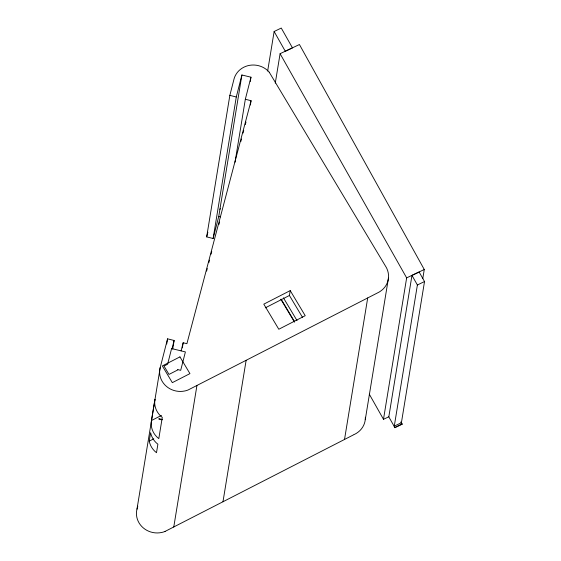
<?xml version="1.0" encoding="UTF-8"?>
<svg xmlns="http://www.w3.org/2000/svg" width="561" height="561" viewBox="0 0 561 561"><rect width="100%" height="100%" fill="white"/><g stroke="black" fill="none" stroke-linecap="round" stroke-linejoin="round"><path stroke-width="0.84" d="M151.47 420.533L154.941 399.306A20.273 18.962 9.3 0 0 162.283 417.398L158.805 438.625A20.273 18.962 9.3 0 1 151.47 420.533L161.463 415.406M165.088 531.414A18.506 17.307 9.3 0 1 162.501 532.277A21.143 19.775 9.3 0 1 161.659 532.473A20.315 19.004 9.3 0 1 136.982 509.122L160.201 367.616L167.564 338.83L174.12 340.478L172.711 349.103M149.219 441.142L150.614 432.657A20.287 18.983 9.3 0 0 157.886 444.221L156.498 452.713A20.287 18.983 9.3 0 1 149.226 441.142L153.784 438.807M166.715 344.005L167.564 338.83M182.318 347.925L183.167 342.75L186.904 343.69L251.069 100.707L245.332 99.262L250.97 77.194L241.903 74.985L236.286 96.99L213.117 238.502L206.672 236.882L229.849 95.37L234.014 79.059A21.528 20.14 9.3 0 1 235.143 75.987A20.28 18.969 9.3 0 1 269.238 72.18M213.117 238.502L218.734 216.504L241.903 74.985M173.763 527.06L196.932 385.547M235.017 162.255L245.332 99.262M250.262 81.506L250.97 77.194M250.36 105.019L251.069 100.707M267.653 71.072L274.133 31.5L281.264 28.05L292.47 47.881L285.311 51.282L274.133 31.5M275.269 83.161L280.093 53.695L299.427 44.522L424.27 269.511L422.77 278.663M222.969 501.822L246.139 360.302L378.57 292.372A23.555 22.033 9.3 0 0 379.867 291.622A20.252 18.948 9.3 0 0 386.88 268.614A21.297 19.923 9.3 0 0 386.171 267.225L269.224 72.187M302.66 317.617L289.42 295.479L290.219 290.605L263.803 304.153L278.803 329.244L305.219 315.696L290.219 290.605M344.524 439.466L367.7 297.954M365.267 419.677L388.443 278.158M388.577 416.444L394.93 427.685L402.062 424.235L401.41 422.699L424.523 281.538L419.137 272.008L411.97 275.409L388.822 416.788L383.486 419.312L406.648 277.87L280.093 53.695M394.93 427.685L394.271 426.15L417.391 284.988L411.97 275.409M172.031 348.676L174.12 340.478M137.024 509.136L137.796 506.134M206.672 236.882L207.325 234.337M207.542 233.488L207.865 232.212M181.091 350.884L183.167 342.75M206.609 271.096L207.282 268.551M208.846 262.625L209.519 260.08M211.083 254.154L211.756 251.616M218.909 224.505L219.582 221.967M240.83 141.505L241.503 138.96M243.067 133.034L243.74 130.489M245.304 124.563L245.977 122.025M265.339 307.835L289.42 295.479M246.139 360.302L188.258 389.902A18.506 17.307 9.3 0 1 185.677 390.765A21.143 19.775 9.3 0 1 184.828 390.961A20.315 19.004 9.3 0 1 160.151 367.609M354.068 434.579L355.401 433.884A23.555 22.033 9.3 0 0 356.691 433.134A20.252 18.948 9.3 0 0 365.365 417.251M353.682 434.768L165.081 531.414M417.391 284.988L424.523 281.538M394.271 426.15L401.41 422.699M394.979 427.398L402.111 423.948M406.648 277.87L424.27 269.511M218.734 216.504L220.382 216.904M162.178 419.467L158.882 418.667L158.784 419.046L162.08 419.852M229.849 95.37L236.286 96.99M283.41 297.828L297.021 320.59M281.103 299.146L294.651 321.804M280.865 299.315L294.476 322.084M400.792 421.984L402.062 424.235M369.306 394.194L383.486 419.312M219.814 209.211A20.28 18.969 9.3 0 1 220.557 208.811M171.603 348.563L167.613 364.215L164.008 366.067L169.008 374.425L177.816 369.909L177.613 369.573L180.698 370.323L185.396 351.922L171.603 348.563M179.948 356.887L162.332 365.926L172.332 382.651L189.941 373.619L179.948 356.887"/></g></svg>
